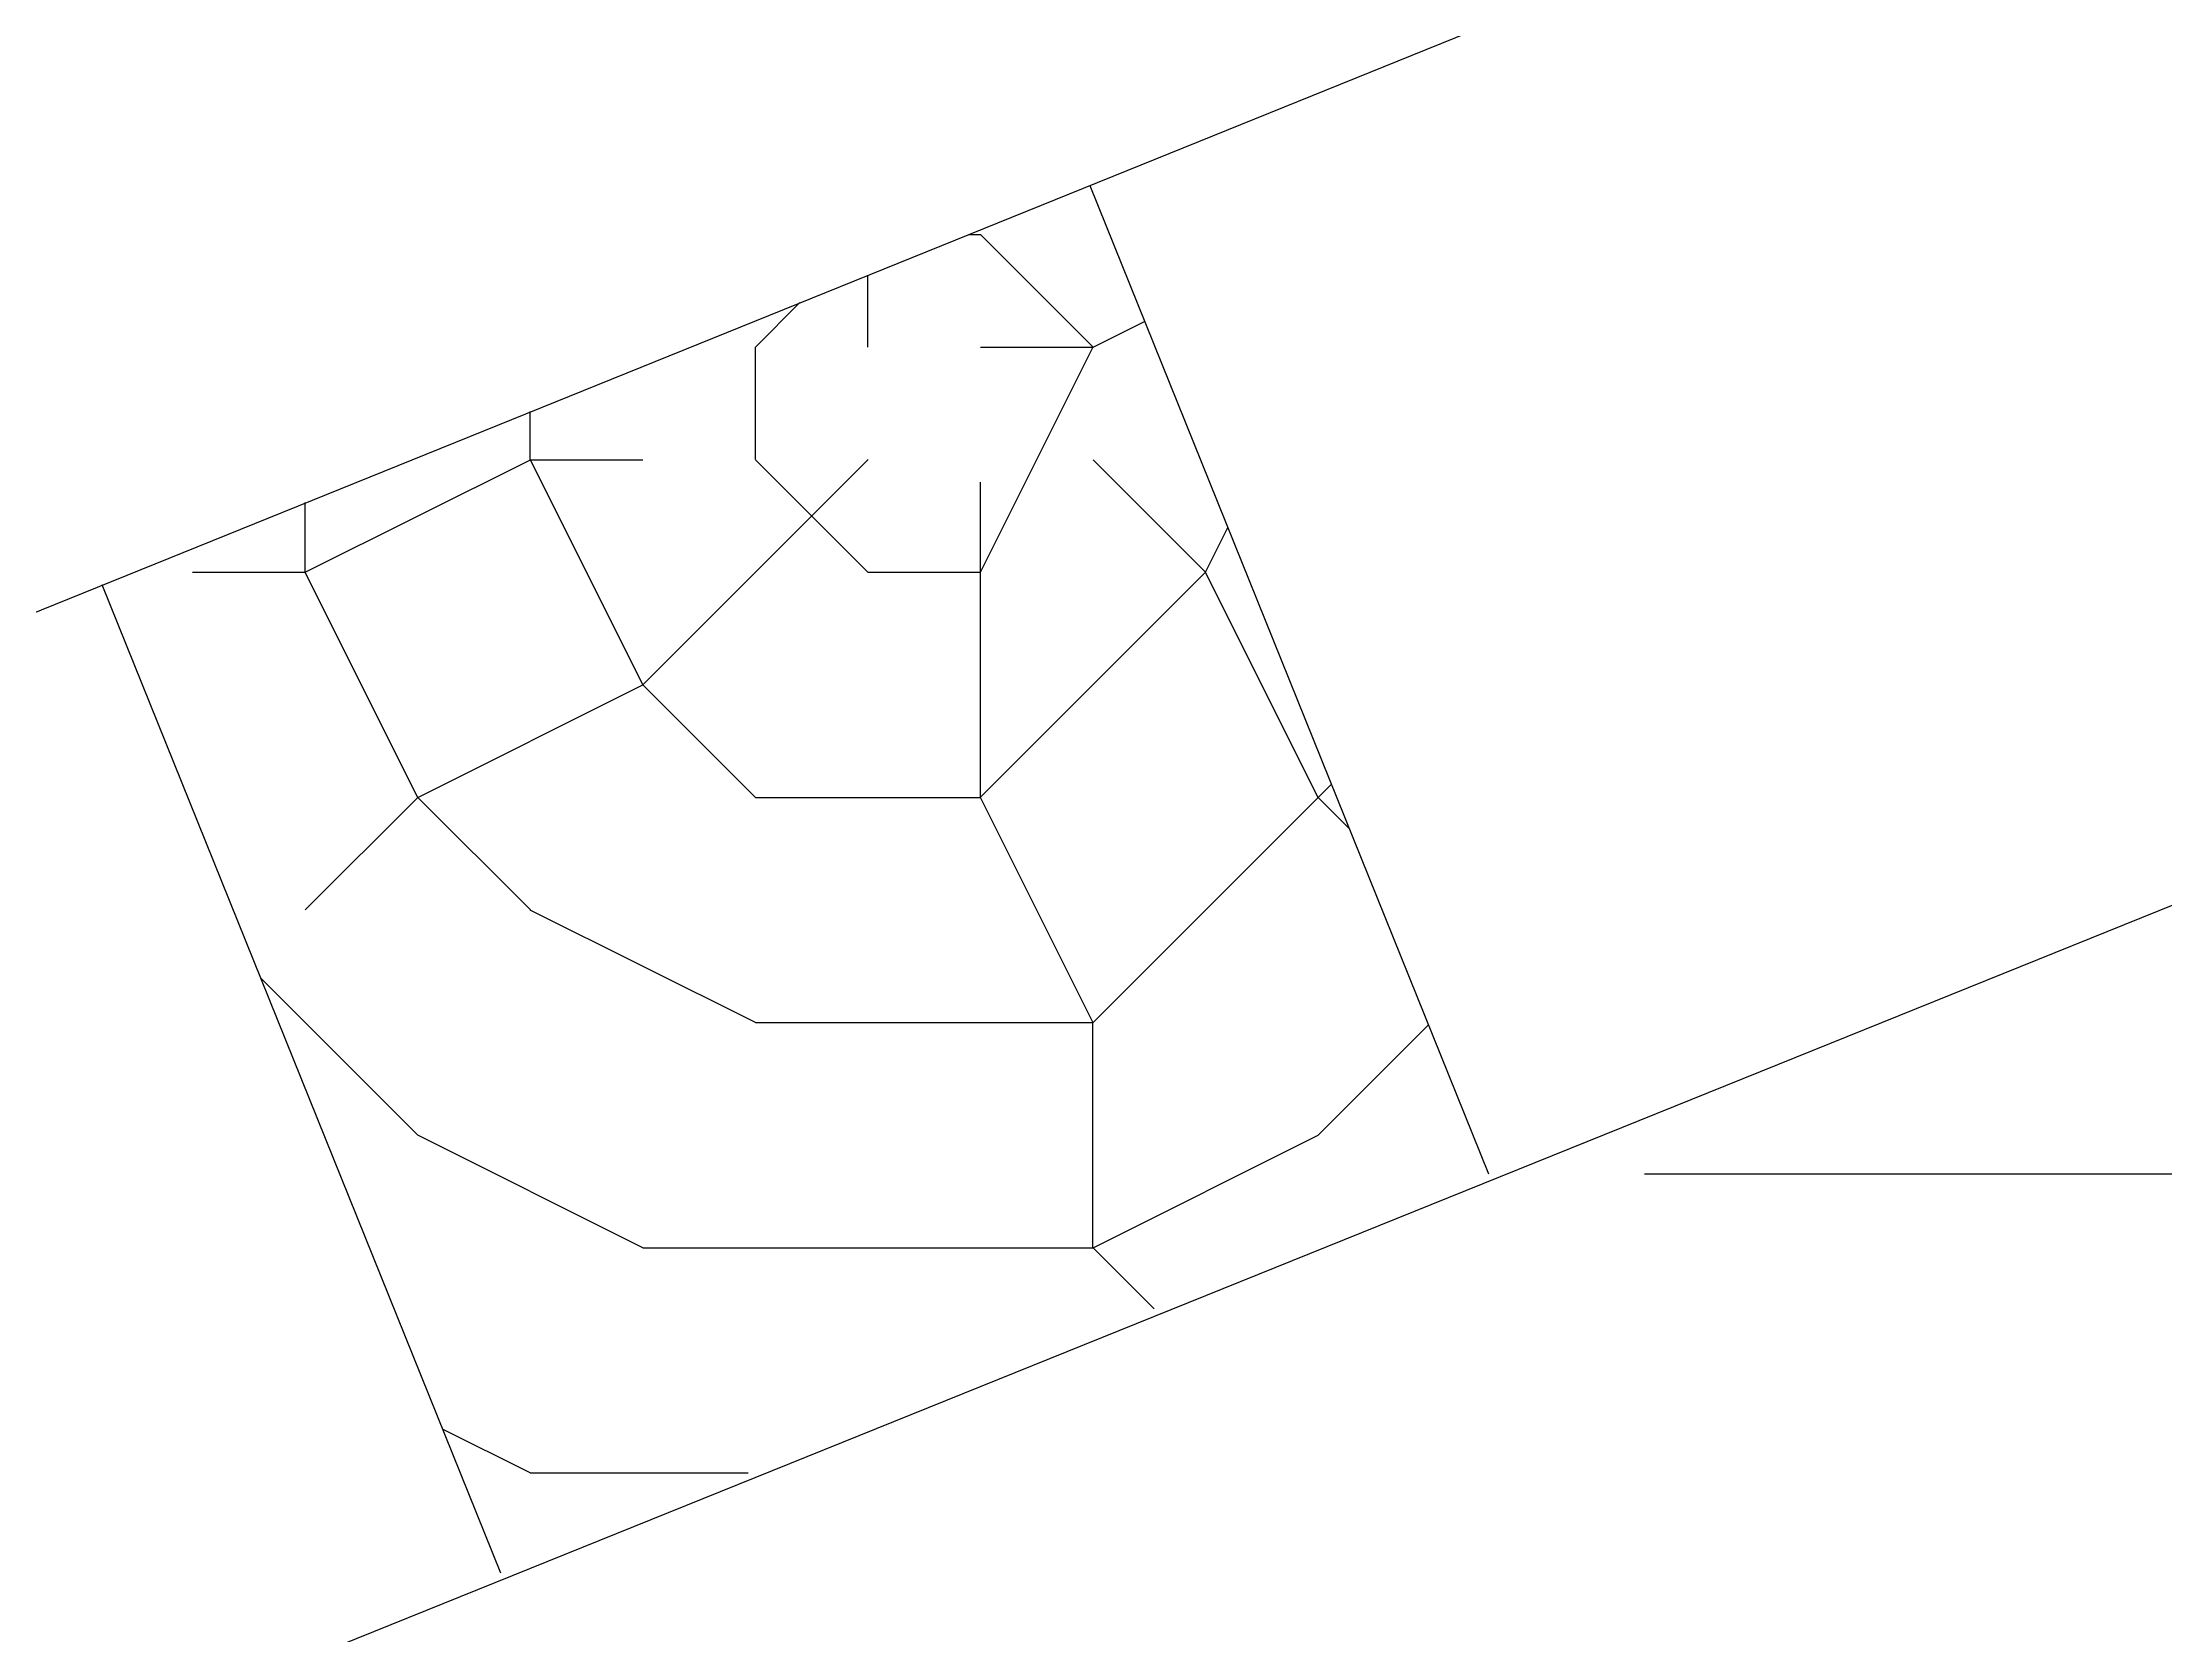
# Model space of a CAD drawing. Header units: millimetres. Extents: x -229914 to 856942, y -268655 to 87212.
# Drawn here: x 415774 to 416624, y -251674 to -251036 of the extents above; entities that cross this region are included whole.
import ezdxf

# ---------------------------------------------------------------- set-up
doc = ezdxf.new("R2010")
doc.units = ezdxf.units.MM
doc.styles.add('Аннотативный', font='arial.ttf')
doc.dimstyles.new('Копия Аннотативный', dxfattribs={"dimscale": 0, "dimtxt": 2.5, "dimasz": 2.5, "dimexe": 1.25, "dimexo": 0.625, "dimtad": 1, "dimtxsty": 'Аннотативный', "dimblk": 'OBLIQUE', "dimcen": 2.5, "dimadec": 0, "dimazin": 0, "dimtfac": 1, "dimtmove": 0, "dimatfit": 3, "dimldrblk": 'OBLIQUE', "dimfxl": 1, "dimarcsym": 0})

# ---------------------------------------------------------------- blocks, each defined once
blk = doc.blocks.new('_Oblique')
at = {"color": 0, "linetype": 'ByBlock', "lineweight": -2}
blk.add_line((-0.5, -0.5), (0.5, 0.5), dxfattribs=at)
blk = doc.blocks.new('*D1232')
at = {"color": 0, "linetype": 'ByBlock', "lineweight": -2, "transparency": 16777216}
for p, q in [((416415.45, -251488.84), (426239.9, -251488.84)), ((426114.9, -251488.84), (426114.9, -252933.65)), ((417768.61, -252933.65), (426239.9, -252933.65))]:
    blk.add_line(p, q, dxfattribs=at)
at = {"layer": 'Defpoints', "color": 0, "linetype": 'ByBlock', "transparency": 16777216}
for p in [(416352.95, -251488.84), (417706.11, -252933.65), (426114.9, -252933.65)]:
    blk.add_point(p, dxfattribs=at)
at = {"color": 0, "linetype": 'ByBlock', "lineweight": -2, "transparency": 16777216, "xscale": 250, "yscale": 250, "zscale": 250}
for p, rotation in [((426114.9, -251488.84), 90), ((426114.9, -252933.65), 270)]:
    blk.add_blockref('_Oblique', p, dxfattribs=dict(at, rotation=rotation))
at = {"color": 0, "linetype": 'ByBlock', "lineweight": 25, "transparency": 16777216, "insert": (425924.75, -252211.24), "char_height": 250, "attachment_point": 5, "rotation": 90, "style": 'Аннотативный'}
blk.add_mtext('180', dxfattribs=at)

msp = doc.modelspace()

# ---------------------------------------------------------------- hatches: boundary and pattern name
at = {"lineweight": 25}
h = msp.add_hatch(dxfattribs=at)
h.set_pattern_fill('TRONCO', color=256, scale=120.981772, style=0, pattern_type=2)
h.set_pattern_definition([(0, (400639, -263376.8), (901.73, 901.73), [270.52, -631.21]), (0, (400639, -263331.7), (901.73, 901.73), [270.52, -631.21]), (0, (400684.1, -263241.6), (901.73, 901.73), [180.346, -721.385]), (0, (400729.2, -263151.4), (901.73, 901.73), [135.26, -766.47]), (0, (400729.2, -263061.2), (901.73, 901.73), [90.173, -811.56]), (0, (400503.7, -262971.05), (901.73, 901.73), [45.087, -225.433, 45.087, -586.125]), (0, (400639, -262926), (901.73, 901.73), [45.087, -360.693, 135.26, -360.693]), (0, (400819.3, -262880.9), (901.73, 901.73), [45.087, -45.087, 45.087, -766.472]), (0, (400774.25, -262835.8), (901.73, 901.73), [45.087, -856.645]), (0, (400729.2, -262745.6), (901.73, 901.73), [135.26, -766.47]), (0, (400729.2, -262655.4), (901.73, 901.73), [180.346, -721.385]), (0, (400684.1, -262565.3), (901.73, 901.73), [225.433, -270.52, 45.087, -360.693]), (90, (400323.4, -263106.3), (-901.73, 901.73), [45.087, -90.173, 225.433, -541.039]), (90, (400368.5, -263016.1), (-901.73, 901.73), [45.087, -45.087, 135.26, -676.299]), (90, (400413.6, -262655.4), (-901.73, 901.73), [90.173, -811.56]), (90, (400458.65, -263016.1), (-901.73, 901.73), [180.346, -270.52, 45.087, -405.78]), (90, (400503.7, -262520.2), (-901.73, 901.73), [45.087, -856.645]), (90, (400548.8, -262971.05), (-901.73, 901.73), [135.26, -766.47]), (90, (400639, -262926), (-901.73, 901.73), [90.173, -811.56]), (90, (400729.2, -262926), (-901.73, 901.73), [45.087, -135.26, 135.26, -586.125]), (90, (400774.25, -262880.9), (-901.73, 901.73), [45.087, -856.645]), (90, (400819.3, -263061.2), (-901.73, 901.73), [126.242, -775.49]), (90, (400864.4, -263241.6), (-901.73, 901.73), [90.173, -811.56]), (90, (400954.6, -262880.9), (-901.73, 901.73), [45.087, -856.645]), (90, (401044.8, -262926), (-901.73, 901.73), [135.26, -766.47]), (90, (401134.95, -262926), (-901.73, 901.73), [135.26, -766.47]), (45, (400999.7, -263286.65), (1e-13, 901.731), [63.761, -63.761, 63.761, -1083.956]), (45, (400819.34, -263061.2), (1e-13, 901.731), [127.523, -1147.718]), (45, (400458.65, -262610.36), (1e-13, 901.731), [127.523, -1147.718]), (45, (400639, -262835.8), (1e-13, 901.731), [127.523, -1147.718]), (45, (400684.1, -263016.14), (1e-13, 901.731), [127.523, -1147.718]), (45, (400954.6, -263196.5), (1e-13, 901.731), [127.523, -1147.718]), (45, (400864.4, -263151.4), (1e-13, 901.731), [191.286, -1083.955]), (45, (400593.9, -262745.6), (1e-13, 901.731), [63.76, -1211.48]), (45, (400548.8, -262655.44), (1e-13, 901.731), [63.76, -1211.48]), (45, (400909.5, -262655.44), (1e-13, 901.731), [63.76, -1211.48]), (45, (400548.8, -263106.3), (1e-13, 901.731), [63.76, -1211.48]), (45, (401044.8, -262790.7), (1e-13, 901.731), [63.76, -1211.48]), (45, (400729.17, -262880.9), (1e-13, 901.731), [63.76, -1211.48]), (45, (400819.34, -262790.7), (1e-13, 901.731), [63.76, -1211.48]), (135, (400774.25, -262971.05), (-901.731, 1e-13), [63.761, -63.761, 191.286, -956.432]), (135, (400909.5, -262971.05), (-901.731, 1e-13), [63.76, -1211.48]), (135, (400909.5, -263286.65), (-901.731, 1e-13), [63.76, -1211.48]), (135, (400729.17, -263061.2), (-901.731, 1e-13), [63.76, -1211.48]), (135, (400864.4, -262880.9), (-901.731, 1e-13), [63.76, -1211.48]), (135, (400639, -263106.3), (-901.731, 1e-13), [63.76, -1211.48]), (135, (400999.7, -263106.3), (-901.731, 1e-13), [63.76, -1211.48]), (135, (400368.5, -263376.8), (-901.731, 1e-13), [63.76, -1211.48]), (135, (400413.56, -263331.74), (-901.731, 1e-13), [127.523, -1147.718]), (135, (400458.65, -263286.65), (-901.731, 1e-13), [127.523, -1147.718]), (135, (400548.8, -263286.65), (-901.731, 1e-13), [127.523, -1147.718]), (135, (400593.9, -263196.5), (-901.731, 1e-13), [127.523, -1147.718]), (135, (400954.6, -262835.8), (-901.731, 1e-13), [127.523, -1147.718]), (135, (401134.95, -263286.65), (-901.731, 1e-13), [127.523, -1147.718]), (135, (401180.03, -262565.3), (-901.731, 1e-13), [127.523, -1147.718]), (135, (401180.03, -262655.44), (-901.731, 1e-13), [127.523, -1147.718]), (135, (401089.86, -262700.5), (-901.731, 1e-13), [127.523, -1147.718]), (135, (400458.65, -262700.5), (-901.731, 1e-13), [191.286, -1083.955]), (135, (401044.8, -262790.7), (-901.731, 1e-13), [191.286, -1083.955]), (26.565, (400548.82, -262520.2), (901.731, 4e-07), [100.814, -1915.52]), (26.565, (400548.82, -262971.05), (901.731, 4e-07), [100.814, -1915.52]), (26.565, (400639, -262700.53), (901.731, 4e-07), [100.814, -1915.52]), (26.565, (400909.5, -263331.74), (901.731, 4e-07), [100.814, -1915.52]), (26.565, (400864.43, -263241.57), (901.731, 4e-07), [100.814, -1915.52]), (26.565, (400593.9, -263061.22), (901.731, 4e-07), [100.814, -1915.52]), (26.565, (400593.9, -262610.36), (901.731, 4e-07), [100.814, -1915.52]), (26.565, (400864.43, -262880.88), (901.731, 4e-07), [201.627, -1814.705]), (63.435, (400864.43, -262745.6), (5e-08, 901.731), [100.814, -1915.52]), (63.435, (400999.7, -263016.14), (5e-08, 901.731), [100.814, -1915.52]), (63.435, (400548.82, -262835.8), (5e-08, 901.731), [100.814, -1915.52]), (63.435, (400368.47, -262790.7), (5e-08, 901.731), [100.814, -1915.52]), (63.435, (400909.5, -262971.05), (5e-08, 901.731), [100.814, -1915.52]), (63.435, (400819.34, -262971.05), (5e-08, 901.731), [100.814, -1915.52]), (63.435, (400458.65, -262835.8), (5e-08, 901.731), [201.627, -1814.705]), (63.435, (401134.95, -263151.4), (5e-08, 901.731), [201.627, -1814.705]), (63.435, (401044.77, -263106.3), (5e-08, 901.731), [201.627, -1814.705]), (116.565, (400323.4, -263241.57), (-4e-07, 901.731), [100.814, -1915.52]), (116.565, (400323.4, -262745.6), (-4e-07, 901.731), [100.814, -1915.52]), (116.565, (400503.73, -263376.83), (-4e-07, 901.731), [100.814, -1915.52]), (116.565, (400413.56, -262565.27), (-4e-07, 901.731), [100.814, -1915.52]), (116.565, (400503.73, -263106.3), (-4e-07, 901.731), [100.814, -1915.52]), (116.565, (400684.1, -263016.14), (-4e-07, 901.731), [100.814, -1915.52]), (116.565, (400774.25, -262835.8), (-4e-07, 901.731), [100.814, -1915.52]), (116.565, (400368.47, -263196.5), (0.0003, 901.7315), [100.814, -1915.52]), (116.565, (400593.9, -263061.22), (-4e-07, 901.731), [100.814, -1915.52]), (116.565, (400864.43, -263151.4), (-4e-07, 901.731), [100.814, -1915.52]), (116.565, (400954.6, -263061.22), (-4e-07, 901.731), [100.814, -1915.52]), (116.565, (401134.95, -262790.7), (-4e-07, 901.731), [100.814, -1915.52]), (116.565, (400458.65, -262520.2), (-4e-07, 901.731), [100.814, -1915.52]), (116.565, (400323.4, -262565.27), (-4e-07, 901.731), [201.627, -1814.705]), (116.565, (400458.65, -263196.5), (-4e-07, 901.731), [201.627, -1814.705]), (153.435, (400323.4, -263331.74), (-901.731, 5e-08), [100.814, -1915.52]), (153.435, (401089.86, -263376.83), (-901.731, 5e-08), [100.814, -1915.52]), (153.435, (401044.77, -262925.96), (-901.731, 5e-08), [100.814, -1915.52]), (153.435, (400684.1, -263241.57), (-901.731, 5e-08), [100.814, -1915.52]), (153.435, (400639, -263331.74), (-901.731, 5e-08), [100.814, -1915.52]), (153.435, (400729.17, -263151.4), (-901.731, 5e-08), [100.814, -1915.52]), (153.435, (400999.7, -262610.36), (-901.731, 5e-08), [100.814, -1915.52]), (153.435, (401089.86, -262565.27), (-901.731, 5e-08), [201.627, -1814.705])])
h.paths.add_polyline_path([(415797.39109, -251252.82657), (416193.17857, -251093.05435), (416352.95079, -251488.84183), (415957.16331, -251648.61405)])

# ---------------------------------------------------------------- linework, layer by layer
for p, q in [((418089.76502, -250790.7172), (412902.75638, -252884.61838)), ((418089.76502, -250790.7172), (412902.75638, -252884.61838)), ((416735.33854, -250873.72347), (412742.98417, -252488.8309)), ((416193.17857, -251093.05435), (416352.95079, -251488.84183)), ((415797.39109, -251252.82657), (415957.16331, -251648.61405))]:
    msp.add_line(p, q, dxfattribs=at)

# ---------------------------------------------------------------- dimensions: what is measured, and where the dimension line sits
at = {"linetype": 'ByBlock', "lineweight": 25}
dim = msp.add_linear_dim(base=(426114.89685, -252933.64655), p1=(416352.95079, -251488.84183), p2=(417706.10815, -252933.64655), angle=90, text='180', dimstyle='Копия Аннотативный', dxfattribs=at)
dim.commit()
dim.dimension.update_dxf_attribs({"geometry": '*D1232', "text_midpoint": (425924.7536, -252211.24419)})

doc.saveas('drawing.dxf')
